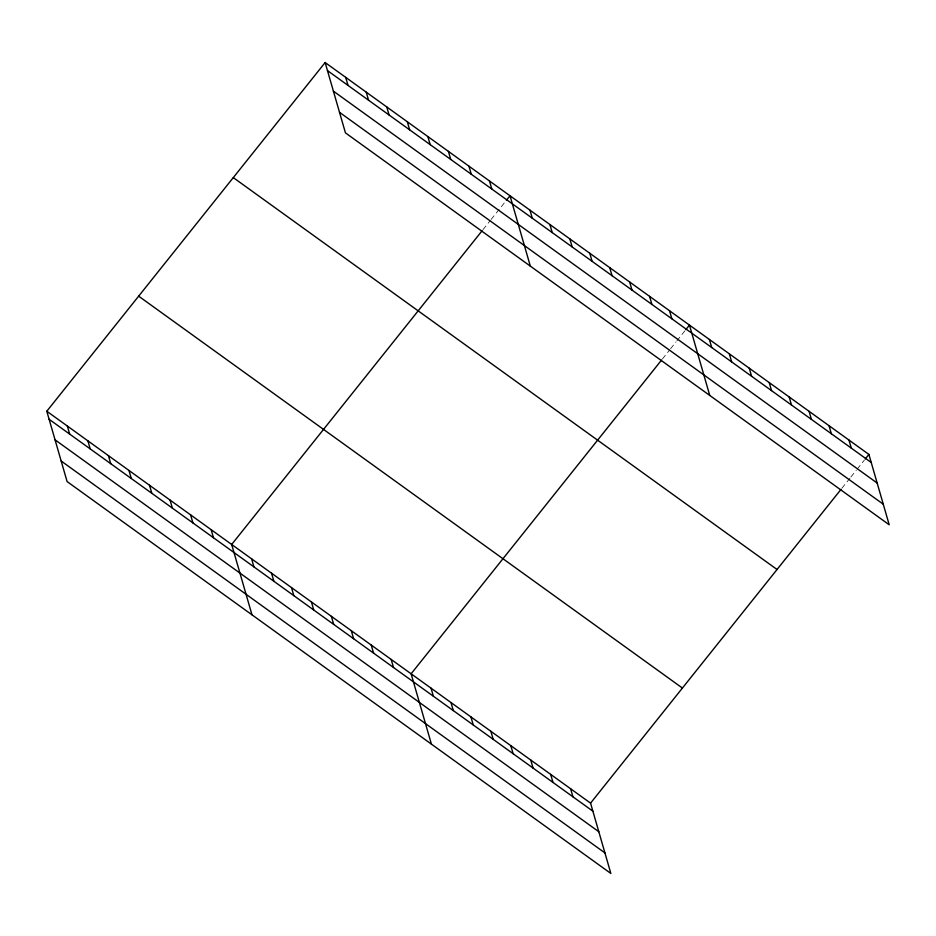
<?xml version="1.0" encoding="UTF-8"?>
<svg xmlns="http://www.w3.org/2000/svg" width="936" height="936" viewBox="0 0 936 936"><rect width="100%" height="100%" fill="white"/><g stroke="black" fill="none" stroke-linecap="round" stroke-linejoin="round"><path stroke-width="0.7" stroke-dasharray="4.68 3.51" d="M482.999 229.624L490.207 220.603M491.107 219.469L505.522 201.415M662.442 358.956L669.649 349.924M670.55 348.8L675.956 342.026M676.857 340.903L684.953 330.747M841.885 488.276L849.993 478.12M850.894 476.997L856.288 470.223M857.189 469.1L864.396 460.067"/><path stroke-width="1.4" d="M46.8 411.232L590.558 803.135L610.857 873.463L67.099 481.572L46.8 411.232L325.143 62.536L868.9 454.428L889.2 524.768L345.442 132.865L325.143 62.536M482.11 230.747L231.672 544.483L251.983 614.812M506.423 200.292L510.026 195.776L530.326 266.116M661.541 360.079L411.115 673.803L431.414 744.143M685.854 329.624L689.458 325.108L709.757 395.437M590.558 803.135L840.984 489.399M865.297 458.944L868.9 454.428M327.471 70.598L871.229 462.489M333.403 91.143L877.161 483.046M339.511 112.32L883.268 504.211M233.286 177.606L777.044 569.497M138.657 296.162L682.414 688.065M49.128 419.293L592.886 811.184M55.06 439.838L598.818 831.741M61.168 461.015L604.925 852.918M848.964 440.06L851.292 448.122M829.027 425.693L831.355 433.754M809.09 411.325L811.407 419.386M789.153 396.958L791.47 405.007M769.216 382.59L771.533 390.64M749.268 368.211L751.596 376.272M729.331 353.843L731.659 361.904M709.394 339.475L711.723 347.537M669.521 310.74L671.849 318.79M649.584 296.373L651.912 304.422M629.647 281.993L631.975 290.055M609.71 267.626L612.039 275.687M589.774 253.258L592.102 261.32M569.837 238.891L572.165 246.952M549.9 224.523L552.217 232.573M529.963 210.155L532.28 218.205M489.481 180.976L491.81 189.037M468.936 166.175L471.264 174.225M448.391 151.363L450.719 159.424M427.857 136.562L430.174 144.612M407.312 121.75L409.64 129.811M386.767 106.95L389.095 115.011M570.621 788.767L572.937 796.817M366.233 92.149L368.55 100.199M550.684 774.388L553 782.449M345.688 77.337L348.016 85.398M530.747 760.02L533.064 768.082M510.799 745.653L513.127 753.714M490.862 731.285L493.19 739.335M470.925 716.917L473.253 724.967M450.988 702.55L453.316 710.6M431.051 688.171L433.38 696.232M391.178 659.435L393.506 667.497M371.241 645.068L373.569 653.117M351.304 630.7L353.632 638.75M331.367 616.321L333.696 624.382M311.431 601.953L313.747 610.015M291.494 587.586L293.81 595.647M271.557 573.218L273.874 581.279M251.62 558.85L253.937 566.9M211.138 529.671L213.455 537.732M190.593 514.87L192.921 522.931M170.048 500.07L172.376 508.119M149.514 485.257L151.831 493.319M128.969 470.457L131.297 478.507M108.424 455.645L110.752 463.706M87.879 440.844L90.207 448.906M67.345 426.044L69.662 434.093"/></g></svg>
